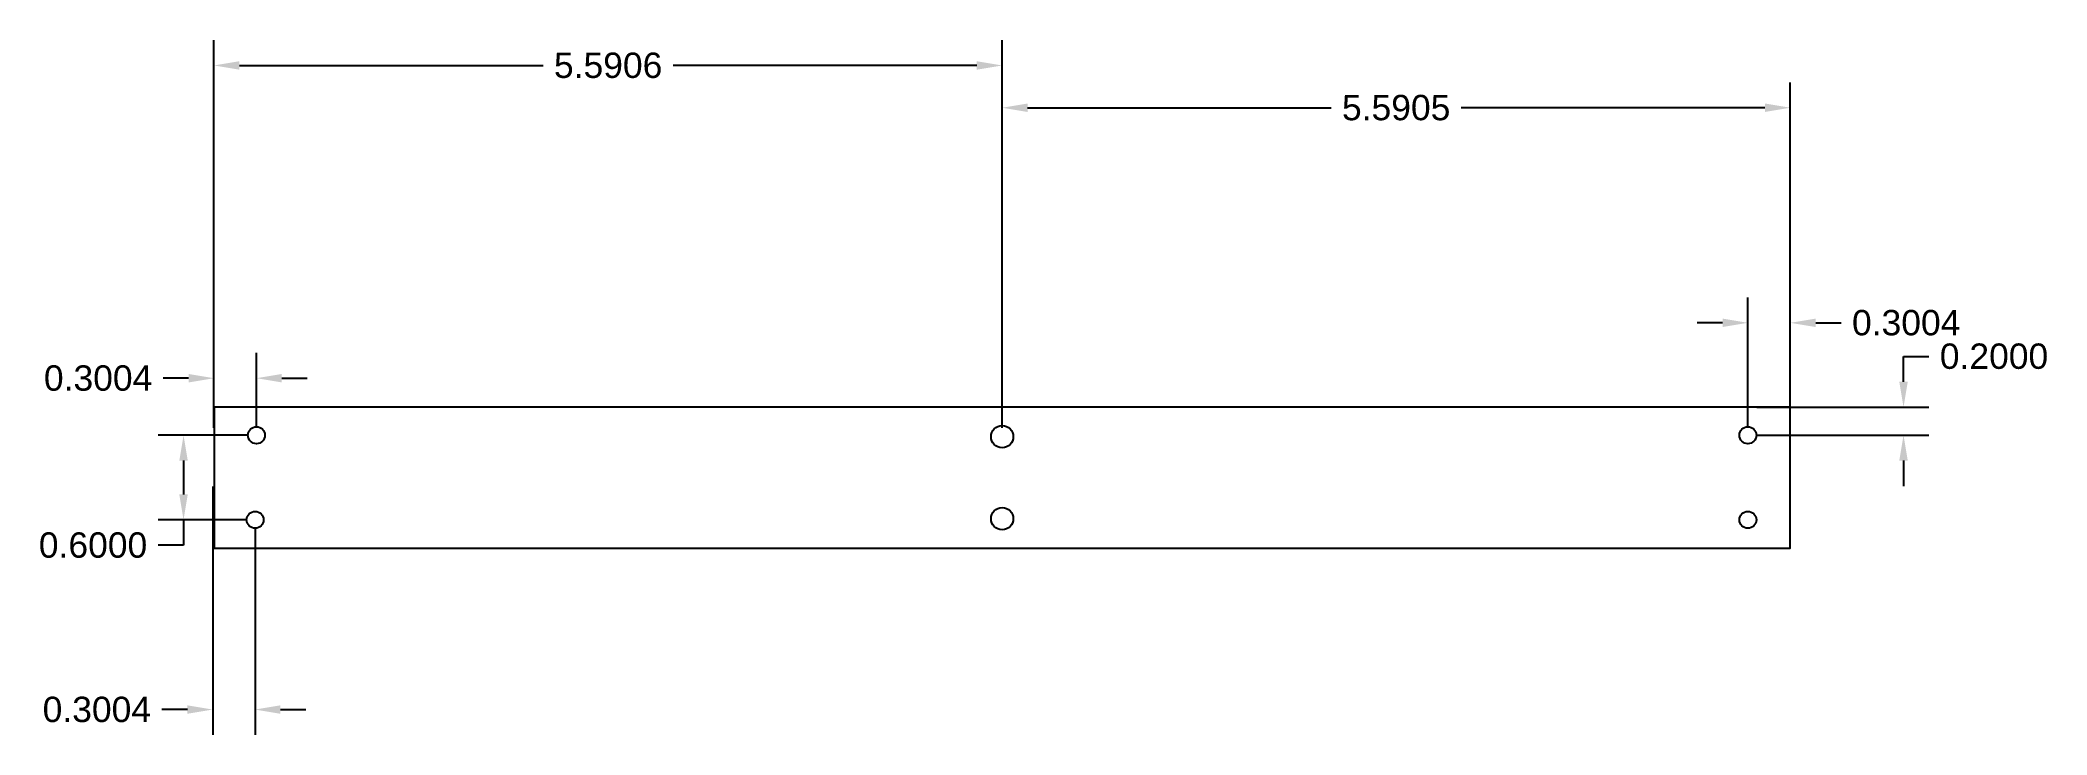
# Model space of a CAD drawing. Header units: inches. Extents: x -1.3 to 12.9, y 32.9 to 37.8.
import ezdxf

# ---------------------------------------------------------------- set-up
doc = ezdxf.new("R2010")
doc.units = ezdxf.units.IN
doc.header["$MEASUREMENT"] = 0
doc.layers.get('0').update_dxf_attribs({"color": 1})
doc.layers.add('dimensions', color=4, linetype='Continuous')
doc.styles.get("Standard").update_dxf_attribs({"font": 'Arial Regular.ttf'})
doc.dimstyles.get("Standard").update_dxf_attribs({"dimtxt": 0.18, "dimasz": 0.18, "dimexe": 0.18, "dimexo": 0.0625, "dimgap": 0.09, "dimtad": 0, "dimtih": 1, "dimtoh": 1, "dimdec": 4, "dimzin": 0, "dimdsep": 46, "dimtxsty": 'Standard', "dimcen": 0.09, "dimadec": 0, "dimazin": 0, "dimtfac": 1, "dimtdec": 4, "dimtofl": 0, "dimtmove": 0, "dimatfit": 3, "dimfxl": 1, "dimtolj": 1, "dimtzin": 0, "dimarcsym": 0})

# ---------------------------------------------------------------- blocks, each defined once
blk = doc.blocks.new('*D13')
at = {"layer": 'Defpoints', "color": 0, "transparency": 16777216}
for p in [(-0.116, 34.736), (0.184, 34.437), (-0.116, 33.091)]:
    blk.add_point(p, dxfattribs=at)
at = {"layer": 'dimensions', "color": 0, "lineweight": -2, "transparency": 16777216}
for p, q in [((-0.116, 34.673), (-0.116, 32.911)), ((0.184, 34.375), (0.184, 32.911)), ((-0.296, 33.091), (-0.476, 33.091)), ((0.364, 33.091), (0.544, 33.091))]:
    blk.add_line(p, q, dxfattribs=at)
at = {"layer": 'dimensions', "color": 0, "transparency": 16777216}
for points in [[(-0.296, 33.121), (-0.296, 33.061), (-0.116, 33.091)], [(0.364, 33.121), (0.364, 33.061), (0.184, 33.091)]]:
    blk.add_solid(points, dxfattribs=at)
at = {"layer": 'dimensions', "color": 0, "transparency": 16777216, "insert": (-0.938, 33.091), "char_height": 0.18, "attachment_point": 5}
blk.add_mtext('\\A1;0.3004', dxfattribs=at)
blk = doc.blocks.new('*D15')
at = {"layer": 'Defpoints', "color": 0, "transparency": 16777216}
for p in [(11.075, 37.361), (5.484, 35.027), (11.075, 35.027)]:
    blk.add_point(p, dxfattribs=at)
at = {"layer": 'dimensions', "color": 0, "lineweight": -2, "transparency": 16777216}
for p, q in [((5.484, 35.089), (5.484, 37.541)), ((11.075, 35.089), (11.075, 37.541)), ((5.664, 37.361), (7.817, 37.361)), ((10.895, 37.361), (8.741, 37.361))]:
    blk.add_line(p, q, dxfattribs=at)
at = {"layer": 'dimensions', "color": 0, "transparency": 16777216}
for points in [[(5.664, 37.391), (5.664, 37.331), (5.484, 37.361)], [(10.895, 37.391), (10.895, 37.331), (11.075, 37.361)]]:
    blk.add_solid(points, dxfattribs=at)
at = {"layer": 'dimensions', "color": 0, "transparency": 16777216, "insert": (8.279, 37.361), "char_height": 0.18, "attachment_point": 5}
blk.add_mtext('\\A1;5.5905', dxfattribs=at)
blk = doc.blocks.new('*D16')
at = {"layer": 'Defpoints', "color": 0, "transparency": 16777216}
for p in [(-0.107, 37.661), (-0.107, 35.027), (5.484, 35.027)]:
    blk.add_point(p, dxfattribs=at)
at = {"layer": 'dimensions', "color": 0, "lineweight": -2, "transparency": 16777216}
for p, q in [((-0.107, 35.089), (-0.107, 37.841)), ((5.484, 35.089), (5.484, 37.841)), ((0.073, 37.661), (2.227, 37.661)), ((5.304, 37.661), (3.151, 37.661))]:
    blk.add_line(p, q, dxfattribs=at)
at = {"layer": 'dimensions', "color": 0, "transparency": 16777216}
for points in [[(0.073, 37.691), (0.073, 37.631), (-0.107, 37.661)], [(5.304, 37.691), (5.304, 37.631), (5.484, 37.661)]]:
    blk.add_solid(points, dxfattribs=at)
at = {"layer": 'dimensions', "color": 0, "transparency": 16777216, "insert": (2.689, 37.661), "char_height": 0.18, "attachment_point": 5}
blk.add_mtext('\\A1;5.5906', dxfattribs=at)
blk = doc.blocks.new('*D18')
at = {"layer": 'Defpoints', "color": 0, "transparency": 16777216}
for p in [(-0.107, 35.442), (-0.107, 35.034), (0.194, 35.037)]:
    blk.add_point(p, dxfattribs=at)
at = {"layer": 'dimensions', "color": 0, "lineweight": -2, "transparency": 16777216}
for p, q in [((-0.107, 35.097), (-0.107, 35.622)), ((0.194, 35.099), (0.194, 35.622)), ((-0.287, 35.442), (-0.467, 35.442)), ((0.374, 35.442), (0.554, 35.442))]:
    blk.add_line(p, q, dxfattribs=at)
at = {"layer": 'dimensions', "color": 0, "transparency": 16777216}
for points in [[(-0.287, 35.472), (-0.287, 35.412), (-0.107, 35.442)], [(0.374, 35.472), (0.374, 35.412), (0.194, 35.442)]]:
    blk.add_solid(points, dxfattribs=at)
at = {"layer": 'dimensions', "color": 0, "transparency": 16777216, "insert": (-0.929, 35.442), "char_height": 0.18, "attachment_point": 5}
blk.add_mtext('\\A1;0.3004', dxfattribs=at)
blk = doc.blocks.new('*D20')
at = {"layer": 'Defpoints', "color": 0, "transparency": 16777216}
for p in [(0.194, 35.037), (-0.323, 34.437), (0.184, 34.437)]:
    blk.add_point(p, dxfattribs=at)
at = {"layer": 'dimensions', "color": 0, "lineweight": -2, "transparency": 16777216}
for p, q in [((0.131, 35.037), (-0.503, 35.037)), ((-0.323, 34.857), (-0.323, 34.617)), ((0.122, 34.437), (-0.503, 34.437)), ((-0.323, 34.437), (-0.323, 34.257)), ((-0.323, 34.257), (-0.503, 34.257))]:
    blk.add_line(p, q, dxfattribs=at)
at = {"layer": 'dimensions', "color": 0, "transparency": 16777216}
for points in [[(-0.353, 34.857), (-0.293, 34.857), (-0.323, 35.037)], [(-0.353, 34.617), (-0.293, 34.617), (-0.323, 34.437)]]:
    blk.add_solid(points, dxfattribs=at)
at = {"layer": 'dimensions', "color": 0, "transparency": 16777216, "insert": (-0.965, 34.257), "char_height": 0.18, "attachment_point": 5}
blk.add_mtext('\\A1;0.6000', dxfattribs=at)
blk = doc.blocks.new('*D25')
at = {"layer": 'Defpoints', "color": 0, "transparency": 16777216}
for p in [(11.075, 35.835), (10.774, 35.037), (11.075, 35.105)]:
    blk.add_point(p, dxfattribs=at)
at = {"layer": 'dimensions', "color": 0, "lineweight": -2, "transparency": 16777216}
for p, q in [((10.774, 35.1), (10.774, 36.015)), ((11.075, 35.167), (11.075, 36.015)), ((10.594, 35.835), (10.414, 35.835)), ((11.255, 35.835), (11.435, 35.835))]:
    blk.add_line(p, q, dxfattribs=at)
at = {"layer": 'dimensions', "color": 0, "transparency": 16777216}
for points in [[(10.594, 35.865), (10.594, 35.805), (10.774, 35.835)], [(11.255, 35.865), (11.255, 35.805), (11.075, 35.835)]]:
    blk.add_solid(points, dxfattribs=at)
at = {"layer": 'dimensions', "color": 0, "transparency": 16777216, "insert": (11.897, 35.835), "char_height": 0.18, "attachment_point": 5}
blk.add_mtext('\\A1;0.3004', dxfattribs=at)
blk = doc.blocks.new('*D28')
at = {"layer": 'Defpoints', "color": 0, "transparency": 16777216}
for p in [(10.774, 35.237), (11.878, 35.237), (10.774, 35.037)]:
    blk.add_point(p, dxfattribs=at)
at = {"layer": 'dimensions', "color": 0, "lineweight": -2, "transparency": 16777216}
for p, q in [((11.878, 35.417), (11.878, 35.597)), ((11.878, 35.597), (12.058, 35.597)), ((10.837, 35.237), (12.058, 35.237)), ((10.837, 35.037), (12.058, 35.037)), ((11.878, 34.857), (11.878, 34.677))]:
    blk.add_line(p, q, dxfattribs=at)
at = {"layer": 'dimensions', "color": 0, "transparency": 16777216}
for points in [[(11.848, 35.417), (11.908, 35.417), (11.878, 35.237)], [(11.848, 34.857), (11.908, 34.857), (11.878, 35.037)]]:
    blk.add_solid(points, dxfattribs=at)
at = {"layer": 'dimensions', "color": 0, "transparency": 16777216, "insert": (12.52, 35.597), "char_height": 0.18, "attachment_point": 5}
blk.add_mtext('\\A1;0.2000', dxfattribs=at)

msp = doc.modelspace()

# ---------------------------------------------------------------- linework, layer by layer
msp.add_lwpolyline([(-0.10651, 34.23701), (11.07459, 34.23701), (11.07459, 35.23701), (-0.10651, 35.23701)], close=True)
for centre, radius in [((0.19389, 35.03699), 0.06), ((5.48407, 35.0269), 0.07874), ((10.77423, 35.03703), 0.06), ((0.18432, 34.437), 0.06), ((5.48408, 34.44484), 0.07874), ((10.77417, 34.43704), 0.06)]:
    msp.add_circle(centre, radius)

# ---------------------------------------------------------------- dimensions: what is measured, and where the dimension line sits
at = {"layer": 'dimensions'}
for base, p1, p2, picture, middle in [((-0.10651, 37.66068), (5.48407, 35.0269), (-0.10651, 35.0269), '*D16', (2.68878, 37.66068)), ((11.07459, 37.36145), (5.48407, 35.0269), (11.07459, 35.0269), '*D15', (8.27933, 37.36145)), ((11.07459, 35.83493), (10.77423, 35.03703), (11.07459, 35.10483), '*D25', (11.89662, 35.83493)), ((-0.10651, 35.44196), (0.19389, 35.03699), (-0.10651, 35.03419), '*D18', (-0.92855, 35.44196)), ((-0.11604, 33.09134), (0.18432, 34.437), (-0.11604, 34.7359), '*D13', (-0.93807, 33.09134))]:
    dim = msp.add_linear_dim(base=base, p1=p1, p2=p2, dimstyle='Standard', dxfattribs=at)
    dim.commit()
    dim.dimension.update_dxf_attribs({"geometry": picture, "text_midpoint": middle})
for base, p1, p2, picture, middle in [((11.87793, 35.23701), (10.77423, 35.03703), (10.77423, 35.23701), '*D28', (12.51997, 35.59701)), ((-0.32344, 34.437), (0.19389, 35.03699), (0.18432, 34.437), '*D20', (-0.96547, 34.257))]:
    dim = msp.add_linear_dim(base=base, p1=p1, p2=p2, angle=90, dimstyle='Standard', dxfattribs=at)
    dim.commit()
    dim.dimension.update_dxf_attribs({"geometry": picture, "text_midpoint": middle})

doc.saveas('drawing.dxf')
